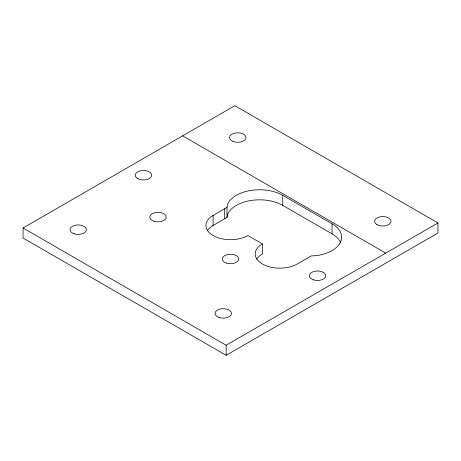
<?xml version="1.0" encoding="UTF-8"?>
<svg xmlns="http://www.w3.org/2000/svg" width="461" height="461" viewBox="0 0 461 461"><rect width="100%" height="100%" fill="white"/><g stroke="black" fill="none" stroke-linecap="round" stroke-linejoin="round"><path stroke-width="0.69" d="M207.364 230.667A24.617 14.216 0 0 1 213.091 225.475L226.991 217.448L226.991 207.398L227.809 203.82A32.823 18.953 0 0 1 282.726 195.32L332.047 223.798L332.047 233.848A32.823 18.953 0 0 1 340.546 242.348M226.991 217.448L227.809 213.869A32.823 18.953 0 0 1 282.726 205.375L332.047 233.848M23.05 227.988L234.851 105.707L437.95 222.963L437.95 233.012L226.149 355.293L23.05 238.037L23.05 227.988L226.149 345.243L437.95 222.963M332.047 223.798A32.823 18.953 0 0 1 317.335 255.503L311.129 255.976L297.23 264.003A24.617 14.216 0 0 1 262.413 264.003A24.617 14.216 0 0 1 262.413 243.904L247.909 235.525A24.617 14.216 0 0 1 213.091 235.525A24.617 14.216 0 0 1 213.091 215.425L226.991 207.398M182.625 135.857L385.724 253.112M282.726 195.32L282.726 205.375M262.413 243.904L262.413 253.953A24.617 14.216 0 0 0 256.685 259.145M226.149 345.243L226.149 355.293M224.697 208.724L224.697 218.773M213.091 215.425L213.091 225.475M233.652 141.636A8.206 4.737 0 0 0 245.961 137.534A8.206 4.737 0 0 0 233.652 133.431A8.206 4.737 0 0 0 233.652 141.636M377.023 224.64A8.206 4.737 0 0 0 390.749 222.513A8.206 4.737 0 0 0 380.7 216.71A8.206 4.737 0 0 0 377.023 224.64M219.142 317.52A8.206 4.737 0 0 0 231.451 313.417A8.206 4.737 0 0 0 219.142 309.314A8.206 4.737 0 0 0 219.142 317.52M74.071 233.767A8.206 4.737 0 0 0 86.386 229.664A8.206 4.737 0 0 0 74.071 225.562A8.206 4.737 0 0 0 74.071 233.767M137.655 178.574A8.206 4.737 0 0 0 151.387 176.448A8.206 4.737 0 0 0 141.337 170.645A8.206 4.737 0 0 0 137.655 178.574M153.865 221.205A8.206 4.737 0 0 0 166.173 217.096A8.206 4.737 0 0 0 153.865 212.994A8.206 4.737 0 0 0 153.865 221.205M226.397 263.081A8.206 4.737 0 0 0 238.706 258.978A8.206 4.737 0 0 0 226.397 254.875A8.206 4.737 0 0 0 226.397 263.081M313.44 279.833A8.206 4.737 0 0 0 325.748 275.73A8.206 4.737 0 0 0 313.44 271.627A8.206 4.737 0 0 0 313.44 279.833"/></g></svg>
